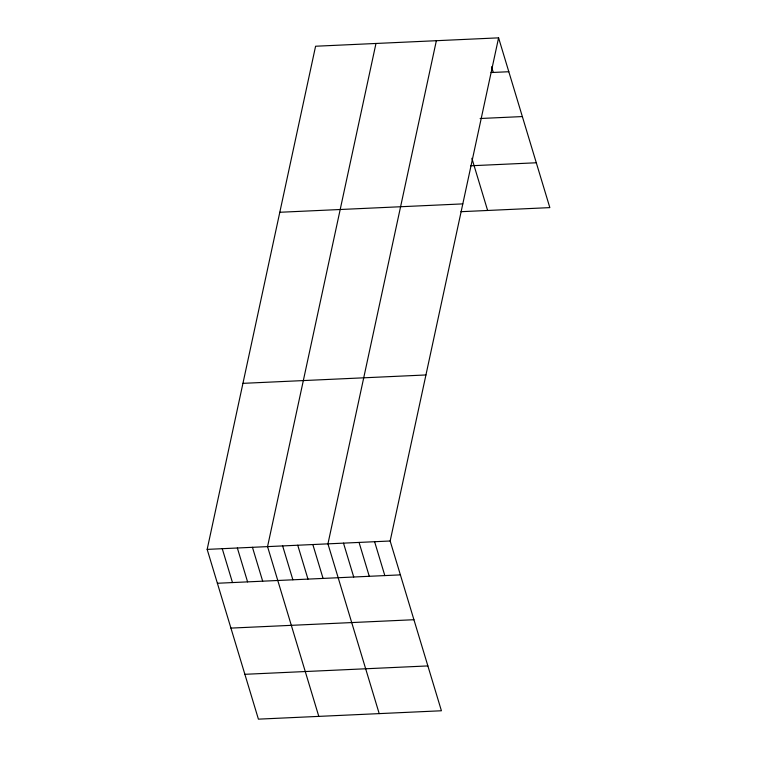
<?xml version="1.0" encoding="UTF-8"?>
<svg xmlns="http://www.w3.org/2000/svg" width="757" height="757" viewBox="0 0 757 757"><rect width="100%" height="100%" fill="white"/><g stroke="black" fill="none" stroke-linecap="round" stroke-linejoin="round"><path stroke-width="1.14" d="M498.589 37.85L390.158 541L441.416 710.766L258.411 719.15L207.163 549.383L315.584 46.234L498.589 37.85L549.837 207.617L460.909 211.695M375.974 43.471L267.552 546.611L318.801 716.387M436.363 40.698L327.942 543.848L379.2 713.614M491.038 72.54L508.818 71.726M480.127 118.508L522.349 116.569M470.599 165.783L536.306 162.774M279.806 212.272L462.801 203.888M242.94 383.345L425.945 374.961M207.163 549.383L390.158 541M217.391 583.259L400.387 574.875M230.923 628.102L413.928 619.718M244.88 674.307L427.875 665.923M491.558 66.796L493.261 72.445M471.866 158.279L487.622 210.474M374.601 541.709L384.83 575.585M359.055 542.419L369.274 576.295M343.498 543.138L353.727 577.014M312.84 544.538L323.069 578.414M297.747 545.229L307.976 579.105M282.645 545.92L292.874 579.796M252.45 547.302L262.679 581.187M237.357 548.002L247.586 581.878M222.255 548.693L232.484 582.568"/></g></svg>
